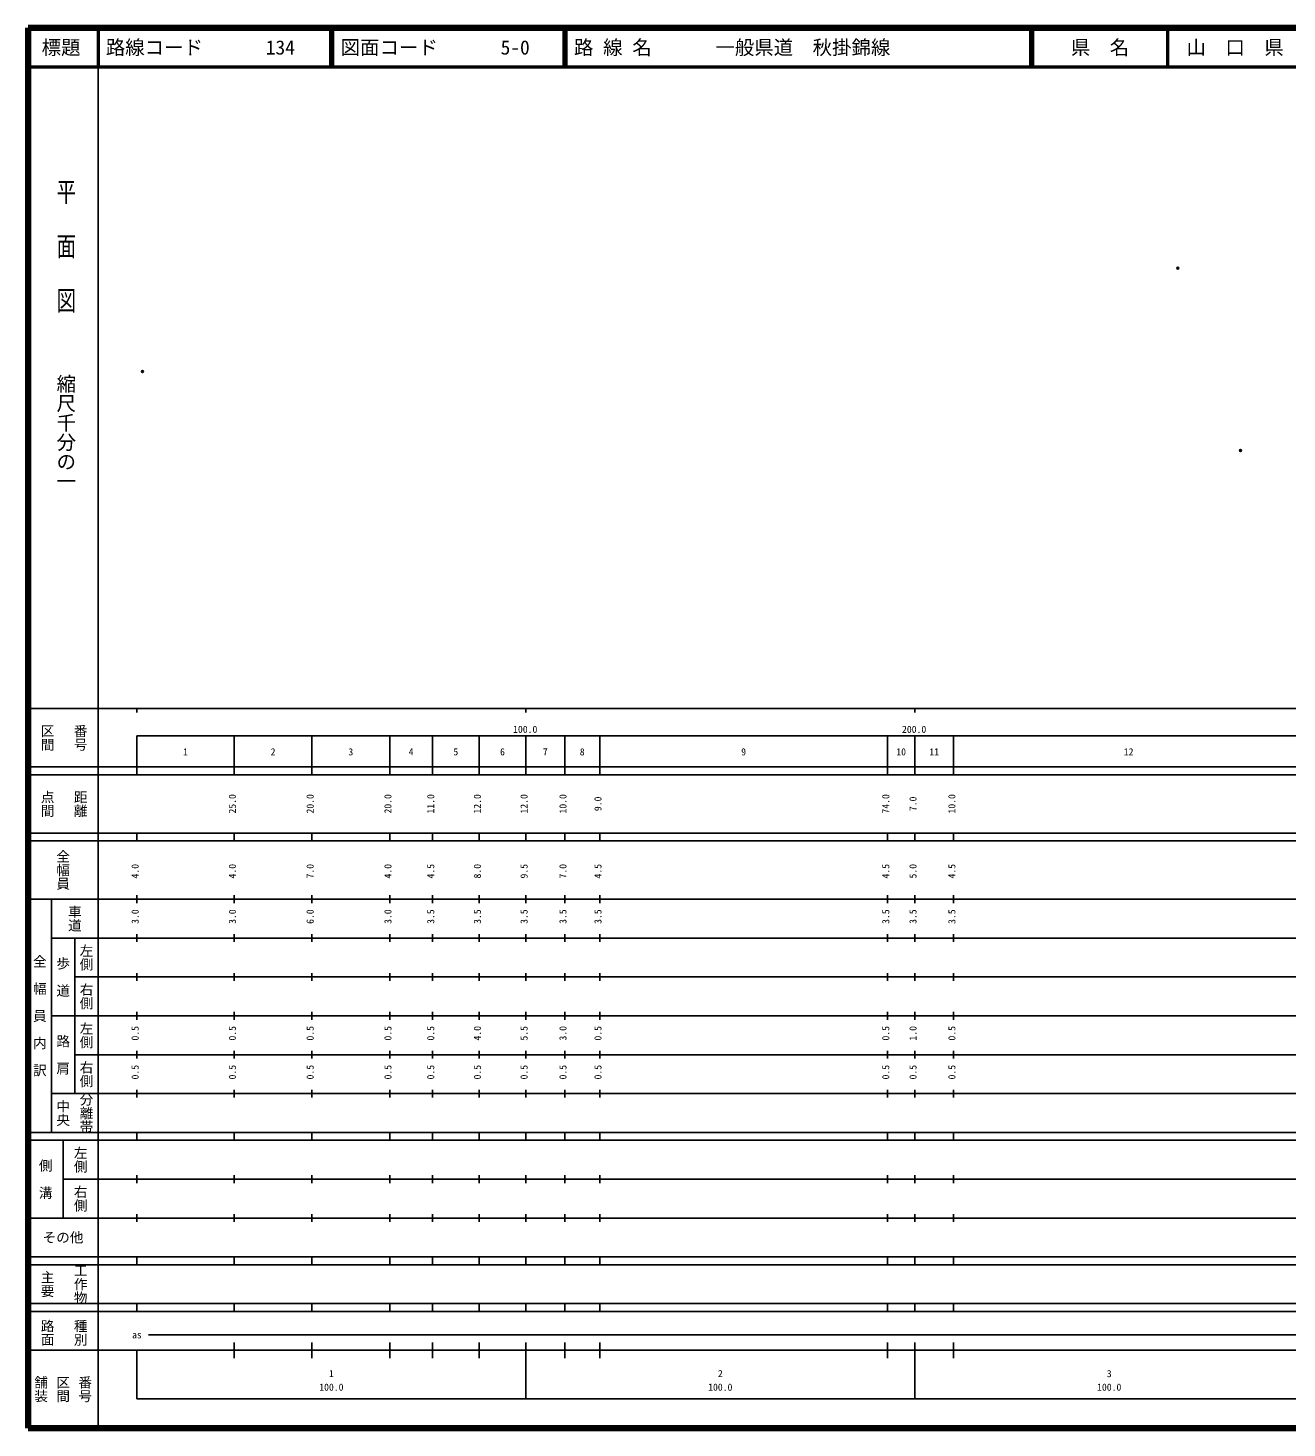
# Model space of a CAD drawing. Units: millimetres on the paper. Extents: x 40 to 680, y 20 to 380.
# Drawn here: x 40 to 363.7, y 20 to 380 of the extents above; entities that cross this region are included whole.
import ezdxf
from ezdxf.enums import TextEntityAlignment as Align

# ---------------------------------------------------------------- set-up
doc = ezdxf.new("R2010")
doc.units = ezdxf.units.MM
doc.header["$PDMODE"] = 32
doc.header["$PDSIZE"] = 0.5
doc.layers.add('M-OTRS', color=6, linetype='Continuous')
doc.layers.add('M-TTL-TXT', color=7, linetype='Continuous')
for name, color, linetype, lineweight in [('M-TTL', 2, 'Continuous', 140), ('M-TTL-BAND', 7, 'Continuous', 25), ('M-TTL-LINE', 7, 'Continuous', 50)]:
    doc.layers.add(name, color=color, linetype=linetype, lineweight=lineweight)
doc.styles.add('@ＭＳ ゴシック', font='')
doc.styles.add('ＭＳ ゴシック', font='')
doc.styles.get('@ＭＳ ゴシック').set_extended_font_data('@MS Gothic')
doc.styles.get('ＭＳ ゴシック').set_extended_font_data('MS Gothic')

msp = doc.modelspace()

# ---------------------------------------------------------------- linework, layer by layer
at = {"layer": 'M-OTRS'}
for p in [(335.608, 318.213), (69.426, 291.659), (351.767, 271.355)]:
    msp.add_point(p, dxfattribs=at)
at = {"layer": 'M-TTL'}
for p, q in [((40, 380), (40, 20)), ((680, 380), (40, 380)), ((40, 20), (680, 20))]:
    msp.add_line(p, q, dxfattribs=at)
at = {"layer": 'M-TTL-BAND'}
for p, q in [((58, 370), (58, 20)), ((40, 205), (579, 205)), ((68, 205), (68, 204)), ((168, 205), (168, 204)), ((268, 205), (268, 204)), ((68, 198), (579, 198)), ((68, 198), (68, 188)), ((93, 188), (93, 198)), ((113, 188), (113, 198)), ((133, 188), (133, 198)), ((144, 188), (144, 198)), ((156, 188), (156, 198)), ((168, 188), (168, 198)), ((178, 188), (178, 198)), ((187, 188), (187, 198)), ((261, 188), (261, 198)), ((268, 188), (268, 198)), ((278, 188), (278, 198)), ((40, 190), (579, 190)), ((40, 188), (579, 188)), ((40, 173), (579, 173)), ((68, 171), (68, 173)), ((93, 171), (93, 173)), ((113, 171), (113, 173)), ((133, 171), (133, 173)), ((144, 171), (144, 173)), ((156, 171), (156, 173)), ((168, 171), (168, 173)), ((178, 171), (178, 173)), ((187, 171), (187, 173)), ((261, 171), (261, 173)), ((268, 171), (268, 173)), ((278, 171), (278, 173)), ((40, 171), (579, 171)), ((40, 156), (579, 156)), ((46, 96), (46, 156)), ((68, 155), (68, 157)), ((93, 155), (93, 157)), ((113, 155), (113, 157)), ((133, 155), (133, 157)), ((144, 155), (144, 157)), ((156, 155), (156, 157)), ((168, 155), (168, 157)), ((178, 155), (178, 157)), ((187, 155), (187, 157)), ((261, 155), (261, 157)), ((268, 155), (268, 157)), ((278, 155), (278, 157)), ((46, 146), (579, 146)), ((52, 146), (52, 106)), ((68, 145), (68, 147)), ((93, 145), (93, 147)), ((113, 145), (113, 147)), ((133, 145), (133, 147)), ((144, 145), (144, 147)), ((156, 145), (156, 147)), ((168, 145), (168, 147)), ((178, 145), (178, 147)), ((187, 145), (187, 147)), ((261, 145), (261, 147)), ((268, 145), (268, 147)), ((278, 145), (278, 147)), ((68, 135), (68, 137)), ((93, 135), (93, 137)), ((113, 135), (113, 137)), ((133, 135), (133, 137)), ((144, 135), (144, 137)), ((156, 135), (156, 137)), ((168, 135), (168, 137)), ((178, 135), (178, 137)), ((187, 135), (187, 137)), ((261, 135), (261, 137)), ((268, 135), (268, 137)), ((278, 135), (278, 137)), ((52, 136), (579, 136)), ((46, 126), (579, 126)), ((68, 125), (68, 127)), ((93, 125), (93, 127)), ((113, 125), (113, 127)), ((133, 125), (133, 127)), ((144, 125), (144, 127)), ((156, 125), (156, 127)), ((168, 125), (168, 127)), ((178, 125), (178, 127)), ((187, 125), (187, 127)), ((261, 125), (261, 127)), ((268, 125), (268, 127)), ((278, 125), (278, 127)), ((52, 116), (579, 116)), ((68, 115), (68, 117)), ((93, 115), (93, 117)), ((113, 115), (113, 117)), ((133, 115), (133, 117)), ((144, 115), (144, 117)), ((156, 115), (156, 117)), ((168, 115), (168, 117)), ((178, 115), (178, 117)), ((187, 115), (187, 117)), ((261, 115), (261, 117)), ((268, 115), (268, 117)), ((278, 115), (278, 117)), ((46, 106), (579, 106)), ((68, 105), (68, 107)), ((93, 105), (93, 107)), ((113, 105), (113, 107)), ((133, 105), (133, 107)), ((144, 105), (144, 107)), ((156, 105), (156, 107)), ((168, 105), (168, 107)), ((178, 105), (178, 107)), ((187, 105), (187, 107)), ((261, 105), (261, 107)), ((268, 105), (268, 107)), ((278, 105), (278, 107)), ((40, 96), (579, 96)), ((40, 94), (579, 94)), ((49, 94), (49, 74)), ((68, 94), (68, 96)), ((93, 94), (93, 96)), ((113, 94), (113, 96)), ((133, 94), (133, 96)), ((144, 94), (144, 96)), ((156, 94), (156, 96)), ((168, 94), (168, 96)), ((178, 94), (178, 96)), ((187, 94), (187, 96)), ((261, 94), (261, 96)), ((268, 94), (268, 96)), ((278, 94), (278, 96)), ((49, 84), (579, 84)), ((68, 83), (68, 85)), ((93, 83), (93, 85)), ((113, 83), (113, 85)), ((133, 83), (133, 85)), ((144, 83), (144, 85)), ((156, 83), (156, 85)), ((168, 83), (168, 85)), ((178, 83), (178, 85)), ((187, 83), (187, 85)), ((261, 83), (261, 85)), ((268, 83), (268, 85)), ((278, 83), (278, 85)), ((40, 74), (579, 74)), ((68, 73), (68, 75)), ((93, 73), (93, 75)), ((113, 73), (113, 75)), ((133, 73), (133, 75)), ((144, 73), (144, 75)), ((156, 73), (156, 75)), ((168, 73), (168, 75)), ((178, 73), (178, 75)), ((187, 73), (187, 75)), ((261, 73), (261, 75)), ((268, 73), (268, 75)), ((278, 73), (278, 75)), ((40, 64), (579, 64)), ((40, 62), (579, 62)), ((68, 62), (68, 64)), ((93, 62), (93, 64)), ((113, 62), (113, 64)), ((133, 62), (133, 64)), ((144, 62), (144, 64)), ((156, 62), (156, 64)), ((168, 62), (168, 64)), ((178, 62), (178, 64)), ((187, 62), (187, 64)), ((261, 62), (261, 64)), ((268, 62), (268, 64)), ((278, 62), (278, 64)), ((40, 52), (579, 52)), ((68, 50), (68, 52)), ((93, 50), (93, 52)), ((113, 50), (113, 52)), ((133, 50), (133, 52)), ((144, 50), (144, 52)), ((156, 50), (156, 52)), ((168, 50), (168, 52)), ((178, 50), (178, 52)), ((187, 50), (187, 52)), ((261, 50), (261, 52)), ((268, 50), (268, 52)), ((278, 50), (278, 52)), ((40, 50), (579, 50)), ((71, 44), (565, 44)), ((40, 40), (579, 40)), ((68, 40), (68, 27.5)), ((93, 38), (93, 42)), ((113, 38), (113, 42)), ((133, 38), (133, 42)), ((144, 38), (144, 42)), ((156, 38), (156, 42)), ((168, 27.5), (168, 42)), ((178, 38), (178, 42)), ((187, 38), (187, 42)), ((261, 38), (261, 42)), ((268, 27.5), (268, 42)), ((278, 38), (278, 42)), ((68, 27.5), (579, 27.5))]:
    msp.add_line(p, q, dxfattribs=at)
at = {"layer": 'M-TTL-LINE'}
for p, q in [((58, 380), (58, 370)), ((117.75, 380), (117.75, 370)), ((118.25, 380), (118.25, 370)), ((177.75, 380), (177.75, 370)), ((178.25, 380), (178.25, 370)), ((297.75, 380), (297.75, 370)), ((298.25, 380), (298.25, 370)), ((333, 380), (333, 370)), ((40, 370), (680, 370))]:
    msp.add_line(p, q, dxfattribs=at)

# ---------------------------------------------------------------- texts
at = {"layer": 'M-TTL-BAND', "style": '@ＭＳ ゴシック', "width": 1.4}
msp.add_text('平  面  図', height=3.666, rotation=270, dxfattribs=at).set_placement((49.777, 306.475), align=Align.MIDDLE_RIGHT)
at = {"layer": 'M-TTL-BAND', "style": '@ＭＳ ゴシック'}
msp.add_text('縮尺千分の一', height=3.666, rotation=270, dxfattribs=at).set_placement((49.777, 261.03), align=Align.MIDDLE_RIGHT)
for s, p in [('区間', (45, 197.5)), ('番号', (53.5, 197.5)), ('点間', (45, 180.5)), ('距離', (53.5, 180.5)), ('全幅員', (49, 163.5)), ('車道', (52, 151)), ('左側', (55, 141)), ('全\u3000幅\u3000員\u3000内\u3000訳', (43, 126)), ('歩\u3000道', (49, 136)), ('右側', (55, 131)), ('左側', (55, 121)), ('路\u3000肩', (49, 116)), ('右側', (55, 111)), ('分離帯', (55, 101)), ('中央', (49, 101)), ('左側', (53.5, 89)), ('側\u3000溝', (44.5, 84)), ('右側', (53.5, 79)), ('工作物', (53.5, 57)), ('主要', (45, 57)), ('路面', (45, 44.5)), ('種別', (53.5, 44.5)), ('舗装', (43.333, 30)), ('区間', (49, 30)), ('番号', (54.667, 30))]:
    msp.add_text(s, height=2.566, rotation=270, dxfattribs=at).set_placement(p, align=Align.MIDDLE_CENTER)
at = {"layer": 'M-TTL-BAND', "style": 'ＭＳ ゴシック'}
for s, p in [('100.0', (167.844, 198.195)), ('200.0', (267.844, 198.195)), ('1', (80.5, 192.405)), ('2', (103, 192.405)), ('3', (123, 192.405)), ('4', (138.5, 192.405)), ('5', (150, 192.405)), ('6', (162, 192.405)), ('7', (173, 192.405)), ('8', (182.5, 192.405)), ('9', (224, 192.405)), ('10', (264.5, 192.405)), ('11', (273, 192.405)), ('12', (323, 192.405)), ('as', (68, 42.5)), ('1', (118, 32.523)), ('2', (218, 32.523)), ('3', (318, 32.523)), ('100.0', (118, 29.033)), ('100.0', (218, 29.033)), ('100.0', (318, 29.033))]:
    msp.add_text(s, height=1.833, dxfattribs=at).set_placement(p, align=Align.BOTTOM_CENTER)
for s, p in [('25.0', (94, 180.5)), ('20.0', (114, 180.5)), ('20.0', (134, 180.5)), ('11.0', (145, 180.5)), ('12.0', (157, 180.5)), ('12.0', (169, 180.5)), ('10.0', (179, 180.5)), ('9.0', (188, 180.5)), ('74.0', (262, 180.5)), ('7.0', (269, 180.5)), ('10.0', (279, 180.5)), ('4.0', (69, 163.174)), ('4.0', (94, 163.174)), ('7.0', (114, 163.174)), ('4.0', (134, 163.174)), ('4.5', (145, 163.174)), ('8.0', (157, 163.174)), ('9.5', (169, 163.174)), ('7.0', (179, 163.174)), ('4.5', (188, 163.174)), ('4.5', (262, 163.174)), ('5.0', (269, 163.174)), ('4.5', (279, 163.174)), ('3.0', (69, 151.5)), ('3.0', (94, 151.5)), ('6.0', (114, 151.5)), ('3.0', (134, 151.5)), ('3.5', (145, 151.5)), ('3.5', (157, 151.5)), ('3.5', (169, 151.5)), ('3.5', (179, 151.5)), ('3.5', (188, 151.5)), ('3.5', (262, 151.5)), ('3.5', (269, 151.5)), ('3.5', (279, 151.5)), ('0.5', (69, 121.5)), ('0.5', (94, 121.5)), ('0.5', (114, 121.5)), ('0.5', (134, 121.5)), ('0.5', (145, 121.5)), ('4.0', (157, 121.5)), ('5.5', (169, 121.5)), ('3.0', (179, 121.5)), ('0.5', (188, 121.5)), ('0.5', (262, 121.5)), ('1.0', (269, 121.5)), ('0.5', (279, 121.5)), ('0.5', (69, 111.5)), ('0.5', (94, 111.5)), ('0.5', (114, 111.5)), ('0.5', (134, 111.5)), ('0.5', (145, 111.5)), ('0.5', (157, 111.5)), ('0.5', (169, 111.5)), ('0.5', (179, 111.5)), ('0.5', (188, 111.5)), ('0.5', (262, 111.5)), ('0.5', (269, 111.5)), ('0.5', (279, 111.5))]:
    msp.add_text(s, height=1.833, rotation=90, dxfattribs=at).set_placement(p, align=Align.BOTTOM_CENTER)
msp.add_text('その他', height=2.566, dxfattribs=at).set_placement((49, 69), align=Align.MIDDLE_CENTER)
at = {"layer": 'M-TTL-TXT', "style": 'ＭＳ ゴシック'}
for s, p in [('標題', (48.5, 375)), ('県\u3000名', (315.625, 375)), ('山\u3000口\u3000県', (350.375, 375))]:
    msp.add_text(s, height=3.666, dxfattribs=at).set_placement(p, align=Align.MIDDLE_CENTER)
for s, p in [('路線コード', (60, 375)), ('134', (101.142, 375)), ('図面コード', (120.38, 375)), ('5-0', (161.521, 375)), ('路 線 名', (180.38, 375)), ('一般県道\u3000秋掛錦線', (216.734, 375))]:
    msp.add_text(s, height=3.666, dxfattribs=at).set_placement(p, align=Align.MIDDLE_LEFT)

doc.saveas('drawing.dxf')
